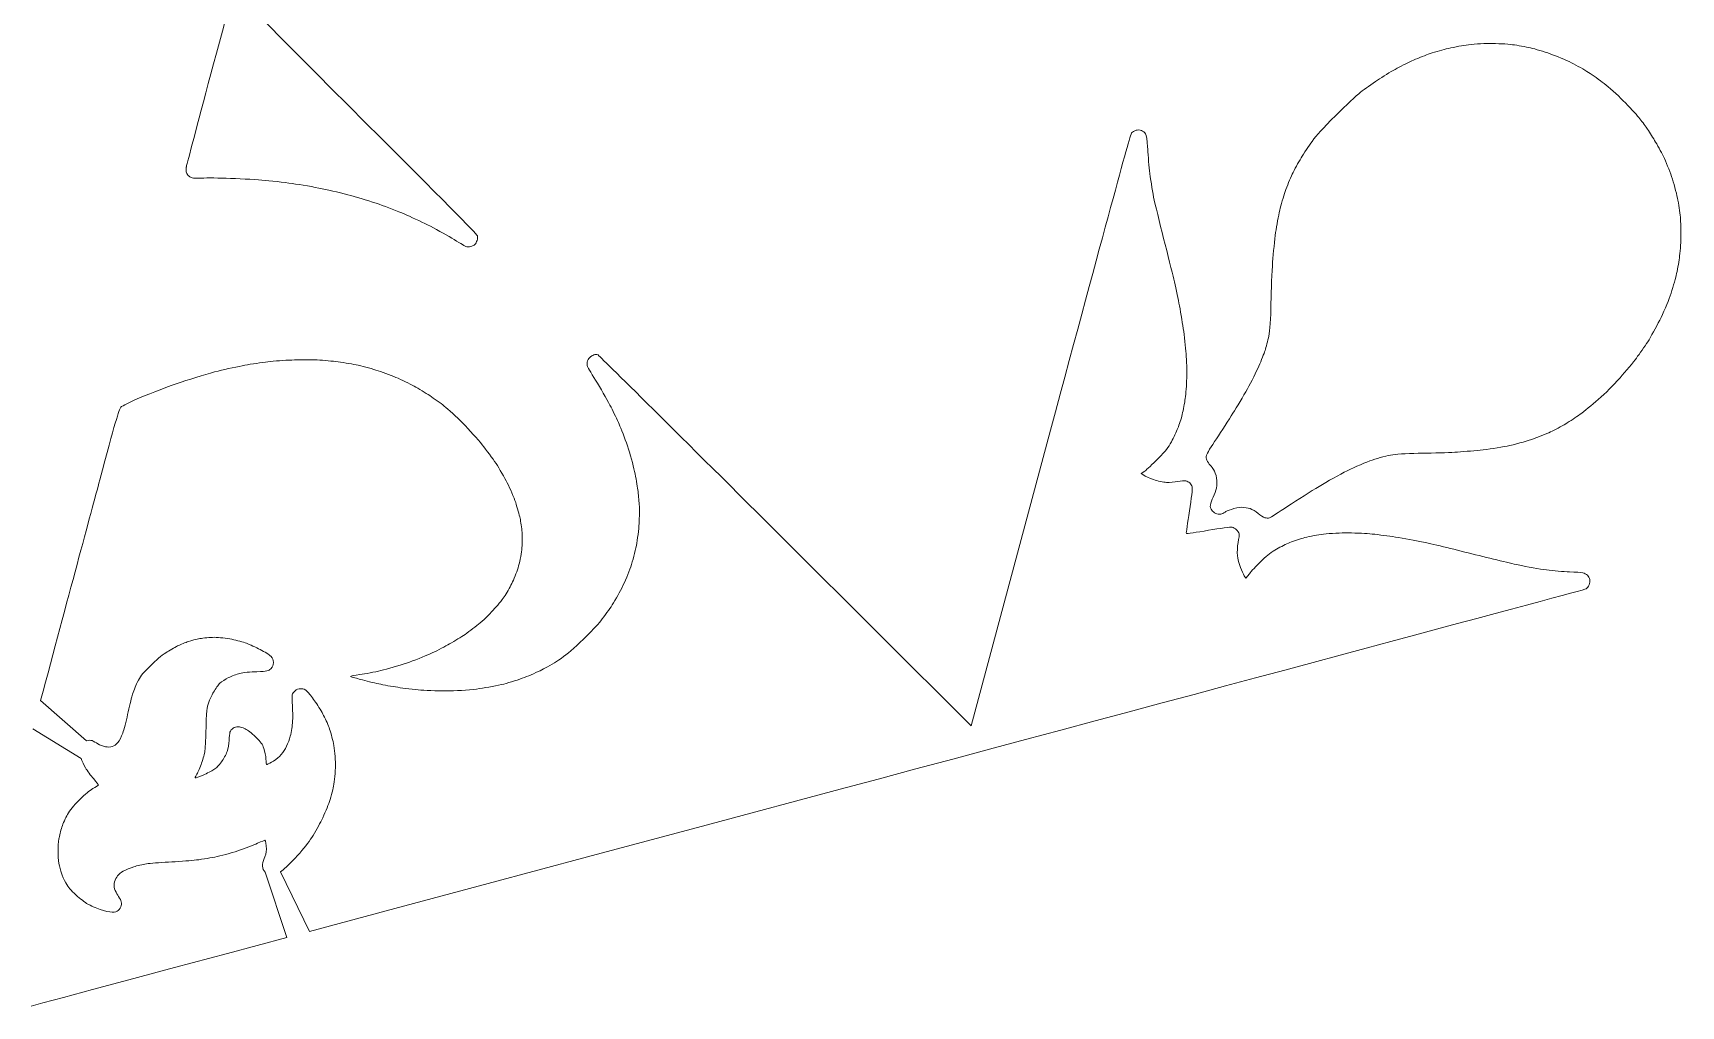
# Model space of a CAD drawing. Header units: inches. Extents: x -0.82 to 6, y -2.69 to 4.7.
# Drawn here: x 0.538 to 3.118, y -0.763 to 0.761 of the extents above; entities that cross this region are included whole.
import ezdxf

# ---------------------------------------------------------------- set-up
doc = ezdxf.new("R2010")
doc.units = ezdxf.units.IN
doc.header["$MEASUREMENT"] = 0

msp = doc.modelspace()

# ---------------------------------------------------------------- linework, layer by layer
at = {"color": 7, "linetype": 'Continuous', "lineweight": 15}
for p, q in [((2.1312, 0.1389), (2.0071, -0.3241)), ((2.2731, 0.0711), (2.2787, 0.0751)), ((2.2771, 0.0686), (2.2731, 0.0711)), ((2.0071, -0.3241), (1.7159, -0.0338)), ((2.437, -0.0928), (2.4344, -0.0888)), ((2.4424, -0.0858), (2.437, -0.0928)), ((0.5501, -0.2844), (0.6221, -0.3474)), ((0.6137, -0.3752), (0.5382, -0.3287)), ((0.9358, -0.6554), (0.9018, -0.5532)), ((0.9256, -0.5525), (0.9713, -0.6459))]:
    msp.add_line(p, q, dxfattribs=at)
at = {"color": 7, "linetype": 'Continuous', "lineweight": 15, "flags": 128}
for points in [[(0.9713, -0.6459), (1.1049, -0.61), (1.2506, -0.571), (1.4062, -0.5293), (1.5999, -0.4774), (1.8016, -0.4233)], [(0.5351, -0.7627), (0.5538, -0.7577), (0.5861, -0.7491), (0.6312, -0.737), (0.6883, -0.7217), (0.7599, -0.7025), (0.8428, -0.6803), (0.9358, -0.6554)]]:
    msp.add_lwpolyline(points, dxfattribs=at)
at = {"color": 7, "linetype": 'Continuous', "lineweight": 15}
for points in [[(0.7781, 0.5509), (0.7785, 0.554), (0.831, 0.751), (0.8947, 0.9886)], [(0.889, 0.7939), (0.8868, 0.7929), (0.8969, 0.7826), (1.0599, 0.6196)], [(2.6965, 0.7173), (2.7036, 0.7206), (2.7153, 0.7252), (2.7224, 0.7278)], [(2.7224, 0.7278), (2.7297, 0.7304), (2.7423, 0.7342), (2.7506, 0.7361)], [(2.7506, 0.7361), (2.7587, 0.7382), (2.7728, 0.7409), (2.7817, 0.7422)], [(2.7817, 0.7422), (2.7907, 0.7435), (2.8073, 0.7447), (2.8187, 0.7447)], [(2.8187, 0.7447), (2.8301, 0.7447), (2.8459, 0.7439), (2.8541, 0.7428)], [(2.8541, 0.7428), (2.8623, 0.7418), (2.875, 0.7395), (2.8824, 0.7378)], [(2.8824, 0.7378), (2.8898, 0.736), (2.9038, 0.7319), (2.9133, 0.7285)], [(2.9133, 0.7285), (2.9229, 0.7252), (2.9378, 0.7189), (2.9464, 0.7146)], [(2.6428, 0.6871), (2.6509, 0.6925), (2.6633, 0.7003), (2.6706, 0.7042)], [(2.6706, 0.7042), (2.6778, 0.7082), (2.6894, 0.714), (2.6965, 0.7173)], [(2.9464, 0.7146), (2.9549, 0.7102), (2.9671, 0.7033), (2.9733, 0.6994)], [(2.9733, 0.6994), (2.9796, 0.6953), (2.9906, 0.6874), (2.9977, 0.682)], [(2.6165, 0.6683), (2.6229, 0.6733), (2.6346, 0.6817), (2.6428, 0.6871)], [(2.9977, 0.682), (3.0051, 0.6763), (3.0181, 0.6646), (3.0276, 0.6551)], [(2.5775, 0.6319), (2.5943, 0.6486), (2.6094, 0.6628), (2.6165, 0.6683)], [(3.0276, 0.6551), (3.0369, 0.6458), (3.0479, 0.634), (3.0518, 0.6289)], [(1.0599, 0.6196), (1.1767, 0.5028), (1.2334, 0.4456), (1.2339, 0.4436)], [(2.5405, 0.5914), (2.548, 0.6016), (2.556, 0.6104), (2.5775, 0.6319)], [(3.0518, 0.6289), (3.056, 0.6238), (3.0615, 0.6163), (3.0645, 0.6122)], [(2.1312, 0.1389), (2.2146, 0.4503), (2.2561, 0.6029), (2.2579, 0.6047)], [(2.2579, 0.6047), (2.2594, 0.6062), (2.2626, 0.6081), (2.2649, 0.6088)], [(2.2649, 0.6088), (2.2673, 0.6095), (2.271, 0.6093), (2.2733, 0.6084)], [(2.2733, 0.6084), (2.2756, 0.6075), (2.2786, 0.605), (2.2799, 0.603)], [(2.2799, 0.603), (2.2815, 0.6008), (2.2825, 0.5933), (2.283, 0.583)], [(3.0645, 0.6122), (3.0674, 0.608), (3.0729, 0.5994), (3.0768, 0.593)], [(2.283, 0.583), (2.2834, 0.5738), (2.2848, 0.5569), (2.2861, 0.5454)], [(2.5233, 0.5655), (2.5276, 0.5726), (2.5354, 0.5842), (2.5405, 0.5914)], [(3.0768, 0.593), (3.0807, 0.5866), (3.0868, 0.5751), (3.0906, 0.5676)], [(0.7785, 0.5423), (0.7778, 0.544), (0.7776, 0.5479), (0.7781, 0.5509)], [(0.7815, 0.5376), (0.7805, 0.5386), (0.7791, 0.5407), (0.7785, 0.5423)], [(2.2861, 0.5454), (2.2873, 0.534), (2.2903, 0.5154), (2.2925, 0.5041)], [(2.5096, 0.54), (2.5128, 0.547), (2.519, 0.5585), (2.5233, 0.5655)], [(3.0906, 0.5676), (3.0943, 0.56), (3.1, 0.5459), (3.1033, 0.5363)], [(0.7874, 0.5343), (0.7851, 0.5351), (0.7823, 0.5365), (0.7815, 0.5376)], [(0.8, 0.5338), (0.7955, 0.5334), (0.7897, 0.5337), (0.7874, 0.5343)], [(0.8406, 0.5337), (0.8228, 0.5342), (0.8046, 0.5342), (0.8, 0.5338)], [(0.8966, 0.5308), (0.8837, 0.5318), (0.8584, 0.5332), (0.8406, 0.5337)], [(0.9441, 0.5254), (0.9309, 0.5273), (0.9095, 0.5296), (0.8966, 0.5308)], [(0.9909, 0.5173), (0.9783, 0.5198), (0.9573, 0.5235), (0.9441, 0.5254)], [(1.036, 0.5065), (1.0236, 0.5098), (1.0034, 0.5147), (0.9909, 0.5173)], [(2.4985, 0.5129), (2.5012, 0.5209), (2.5062, 0.5332), (2.5096, 0.54)], [(3.1033, 0.5363), (3.1065, 0.5266), (3.1107, 0.5114), (3.1125, 0.5026)], [(1.0801, 0.4928), (1.068, 0.497), (1.0481, 0.5032), (1.036, 0.5065)], [(1.1193, 0.4777), (1.1097, 0.4818), (1.0919, 0.4886), (1.0801, 0.4928)], [(2.2925, 0.5041), (2.2948, 0.4928), (2.3018, 0.4637), (2.3081, 0.4393)], [(2.4898, 0.4834), (2.4917, 0.4916), (2.4957, 0.5049), (2.4985, 0.5129)], [(3.1125, 0.5026), (3.1144, 0.4937), (3.1162, 0.4802), (3.117, 0.4728)], [(1.156, 0.4605), (1.1453, 0.4659), (1.1289, 0.4736), (1.1193, 0.4777)], [(2.4835, 0.4485), (2.485, 0.4594), (2.4879, 0.4751), (2.4898, 0.4834)], [(3.117, 0.4728), (3.1177, 0.4653), (3.1181, 0.4509), (3.1179, 0.4411)], [(1.1937, 0.4398), (1.1836, 0.4458), (1.1666, 0.4553), (1.156, 0.4605)], [(1.2157, 0.4269), (1.2137, 0.4278), (1.2038, 0.4336), (1.1937, 0.4398)], [(1.2339, 0.4436), (1.2343, 0.442), (1.2341, 0.4387), (1.2334, 0.4363)], [(2.3081, 0.4393), (2.3144, 0.4148), (2.3215, 0.3863), (2.324, 0.3758)], [(2.4788, 0.4022), (2.4799, 0.4168), (2.482, 0.4376), (2.4835, 0.4485)], [(3.1179, 0.4411), (3.1177, 0.4311), (3.1167, 0.4166), (3.1155, 0.4088)], [(1.2237, 0.4266), (1.2213, 0.4259), (1.2178, 0.4261), (1.2157, 0.4269)], [(1.2299, 0.43), (1.2287, 0.4288), (1.2259, 0.4273), (1.2237, 0.4266)], [(1.2334, 0.4363), (1.2326, 0.434), (1.2311, 0.4311), (1.2299, 0.43)], [(2.4762, 0.3378), (2.4765, 0.3587), (2.4777, 0.3876), (2.4788, 0.4022)], [(3.1155, 0.4088), (3.1146, 0.401), (3.1122, 0.3886), (3.1105, 0.3815)], [(2.324, 0.3758), (2.3264, 0.3653), (2.3301, 0.3482), (2.3321, 0.3379)], [(3.1105, 0.3815), (3.1089, 0.3743), (3.1046, 0.36), (3.1011, 0.3497)], [(2.3321, 0.3379), (2.3342, 0.3276), (2.3371, 0.3097), (2.3389, 0.2984)], [(2.4727, 0.2864), (2.4745, 0.295), (2.4758, 0.3139), (2.4762, 0.3378)], [(3.1011, 0.3497), (3.0975, 0.3394), (3.0902, 0.3221), (3.0847, 0.3113)], [(3.0847, 0.3113), (3.0792, 0.3003), (3.0708, 0.2852), (3.066, 0.2777)], [(2.3389, 0.2984), (2.3405, 0.287), (2.3424, 0.2692), (2.3433, 0.2587)], [(2.467, 0.264), (2.4686, 0.269), (2.4712, 0.2789), (2.4727, 0.2864)], [(2.3433, 0.2587), (2.3441, 0.2483), (2.3446, 0.2311), (2.3443, 0.2207)], [(2.4572, 0.2395), (2.461, 0.2482), (2.4654, 0.2592), (2.467, 0.264)], [(3.066, 0.2777), (3.0611, 0.2701), (3.0531, 0.2586), (3.0482, 0.2521)], [(0.828, 0.2317), (0.8409, 0.235), (0.8598, 0.239), (0.8699, 0.2408)], [(0.8699, 0.2408), (0.8799, 0.2426), (0.8963, 0.2451), (0.9059, 0.2462)], [(0.9059, 0.2462), (0.9157, 0.2474), (0.9324, 0.2487), (0.9433, 0.249)], [(0.9433, 0.249), (0.9542, 0.2495), (0.9705, 0.2495), (0.9796, 0.2492)], [(0.9796, 0.2492), (0.9887, 0.2489), (1.0034, 0.2477), (1.0123, 0.2466)], [(1.0123, 0.2466), (1.0212, 0.2456), (1.0354, 0.2431), (1.044, 0.2414)], [(1.044, 0.2414), (1.0524, 0.2397), (1.0664, 0.236), (1.075, 0.2333)], [(1.075, 0.2333), (1.0837, 0.2307), (1.0978, 0.2255), (1.1063, 0.2218)], [(1.4064, 0.2387), (1.4056, 0.2403), (1.4054, 0.2436), (1.4059, 0.2458)], [(1.4059, 0.2458), (1.4064, 0.2483), (1.4081, 0.2514), (1.4097, 0.253)], [(1.4219, 0.2126), (1.4141, 0.2253), (1.4071, 0.237), (1.4064, 0.2387)], [(1.4097, 0.253), (1.4113, 0.2546), (1.4142, 0.2563), (1.4163, 0.257)], [(1.4163, 0.257), (1.4182, 0.2576), (1.421, 0.2578), (1.4223, 0.2573)], [(1.4223, 0.2573), (1.4235, 0.2568), (1.5556, 0.1259), (1.7159, -0.0338)], [(2.4392, 0.2037), (2.4454, 0.2148), (2.4535, 0.2309), (2.4572, 0.2395)], [(3.0482, 0.2521), (3.0433, 0.2454), (3.0318, 0.2316), (3.0226, 0.2212)], [(0.7073, 0.1906), (0.7228, 0.1972), (0.7511, 0.2079), (0.77, 0.2143)], [(0.77, 0.2143), (0.789, 0.2206), (0.8151, 0.2284), (0.828, 0.2317)], [(1.1063, 0.2218), (1.1149, 0.2181), (1.1277, 0.2119), (1.1347, 0.2081)], [(1.1347, 0.2081), (1.1419, 0.2043), (1.1529, 0.1975), (1.1594, 0.1932)], [(1.4431, 0.1751), (1.4392, 0.1829), (1.4296, 0.1998), (1.4219, 0.2126)], [(2.3443, 0.2207), (2.344, 0.2102), (2.343, 0.1959), (2.342, 0.1888)], [(3.0226, 0.2212), (3.0104, 0.2074), (3.0013, 0.1983), (2.9884, 0.187)], [(0.6757, 0.1751), (0.6777, 0.177), (0.6908, 0.1835), (0.7073, 0.1906)], [(1.1594, 0.1932), (1.1659, 0.1889), (1.1761, 0.1815), (1.1821, 0.1768)], [(2.342, 0.1888), (2.341, 0.1817), (2.3389, 0.1706), (2.3373, 0.1639)], [(2.4167, 0.1655), (2.4228, 0.1754), (2.433, 0.1926), (2.4392, 0.2037)], [(2.9884, 0.187), (2.9788, 0.1786), (2.9661, 0.1682), (2.9601, 0.164)], [(0.6427, 0.0611), (0.6662, 0.1491), (0.673, 0.1723), (0.6757, 0.1751)], [(1.1821, 0.1768), (1.1881, 0.172), (1.2013, 0.16), (1.2112, 0.1499)], [(1.4558, 0.1485), (1.4528, 0.1552), (1.4471, 0.1671), (1.4431, 0.1751)], [(2.3373, 0.1639), (2.3357, 0.1573), (2.3326, 0.1476), (2.3304, 0.1423)], [(2.3908, 0.1257), (2.3988, 0.1376), (2.4104, 0.1555), (2.4167, 0.1655)], [(2.9601, 0.164), (2.9541, 0.1598), (2.944, 0.153), (2.9375, 0.1492)], [(1.2112, 0.1499), (1.2212, 0.1398), (1.2346, 0.1249), (1.2413, 0.1164)], [(1.4687, 0.1144), (1.4646, 0.1264), (1.4588, 0.1418), (1.4558, 0.1485)], [(2.3304, 0.1423), (2.3282, 0.1368), (2.3237, 0.1274), (2.3204, 0.1211)], [(2.9139, 0.1364), (2.9075, 0.1333), (2.8942, 0.1279), (2.8844, 0.1246)], [(2.9375, 0.1492), (2.931, 0.1453), (2.9203, 0.1395), (2.9139, 0.1364)], [(1.2413, 0.1164), (1.248, 0.108), (1.2578, 0.0946), (1.2631, 0.0868)], [(1.4799, 0.0746), (1.4779, 0.0844), (1.4728, 0.1023), (1.4687, 0.1144)], [(2.3204, 0.1211), (2.315, 0.111), (2.3125, 0.108), (2.2992, 0.0944)], [(2.3751, 0.1), (2.3757, 0.1021), (2.3828, 0.1137), (2.3908, 0.1257)], [(2.7638, 0.1045), (2.7536, 0.1039), (2.7309, 0.1033), (2.7132, 0.1031)], [(2.8036, 0.1078), (2.792, 0.1067), (2.7741, 0.1052), (2.7638, 0.1045)], [(2.8457, 0.1143), (2.8343, 0.112), (2.8153, 0.1091), (2.8036, 0.1078)], [(2.8844, 0.1246), (2.8746, 0.1213), (2.8572, 0.1166), (2.8457, 0.1143)], [(1.2631, 0.0868), (1.2683, 0.0788), (1.2763, 0.0651), (1.2807, 0.0564)], [(2.2992, 0.0944), (2.2909, 0.0861), (2.2817, 0.0773), (2.2787, 0.0751)], [(2.3758, 0.0919), (2.3747, 0.0941), (2.3743, 0.0978), (2.3751, 0.1)], [(2.381, 0.0845), (2.3792, 0.0863), (2.377, 0.0895), (2.3758, 0.0919)], [(2.3876, 0.075), (2.3856, 0.0785), (2.3827, 0.0828), (2.381, 0.0845)], [(2.6347, 0.0924), (2.6251, 0.0891), (2.6076, 0.0816), (2.5957, 0.0756)], [(2.6668, 0.1006), (2.6588, 0.0995), (2.6445, 0.0958), (2.6347, 0.0924)], [(2.7132, 0.1031), (2.6956, 0.1029), (2.6747, 0.1019), (2.6668, 0.1006)], [(0.5501, -0.2844), (0.5918, -0.1288), (0.6298, 0.0134), (0.6427, 0.0611)], [(1.2807, 0.0564), (1.2852, 0.0476), (1.291, 0.0338), (1.2938, 0.0257)], [(1.4851, 0.0455), (1.4843, 0.0518), (1.482, 0.0648), (1.4799, 0.0746)], [(2.2771, 0.0686), (2.279, 0.0672), (2.286, 0.0641), (2.2923, 0.0619)], [(2.2923, 0.0619), (2.2987, 0.0596), (2.3078, 0.0576), (2.3126, 0.0573)], [(2.3126, 0.0573), (2.3172, 0.057), (2.3252, 0.0577), (2.3301, 0.0587)], [(2.3301, 0.0587), (2.335, 0.0596), (2.3406, 0.0601), (2.3427, 0.0597)], [(2.3427, 0.0597), (2.3447, 0.0593), (2.3475, 0.0579), (2.349, 0.0564)], [(2.349, 0.0564), (2.3505, 0.0549), (2.3521, 0.0523), (2.3528, 0.0504)], [(2.3915, 0.0605), (2.3912, 0.0651), (2.3895, 0.0713), (2.3876, 0.075)], [(2.3899, 0.045), (2.391, 0.049), (2.3919, 0.056), (2.3915, 0.0605)], [(2.5957, 0.0756), (2.5839, 0.0696), (2.5641, 0.0586), (2.5516, 0.0511)], [(1.4873, 0.0225), (1.4868, 0.0289), (1.4859, 0.0393), (1.4851, 0.0455)], [(2.3528, 0.0504), (2.3536, 0.0487), (2.3516, 0.0316), (2.3485, 0.0126)], [(2.3812, 0.0196), (2.3809, 0.0221), (2.3822, 0.0271), (2.3842, 0.0309)], [(2.3842, 0.0309), (2.386, 0.0346), (2.3886, 0.041), (2.3899, 0.045)], [(2.5516, 0.0511), (2.5392, 0.0435), (2.5172, 0.0296), (2.5027, 0.02)], [(1.2938, 0.0257), (1.2965, 0.0177), (1.2996, 0.0067), (1.3007, 0.0013)], [(1.3007, 0.0013), (1.3019, -0.004), (1.3032, -0.0141), (1.3038, -0.0209)], [(1.487, -0.0068), (1.4876, 0.0028), (1.4877, 0.016), (1.4873, 0.0225)], [(2.3485, 0.0126), (2.3455, -0.0063), (2.3433, -0.0222), (2.3437, -0.0226)], [(2.3846, 0.0123), (2.3831, 0.0138), (2.3815, 0.0172), (2.3812, 0.0196)], [(2.3916, 0.0081), (2.3892, 0.0088), (2.3862, 0.0107), (2.3846, 0.0123)], [(2.3994, 0.0083), (2.3973, 0.0075), (2.3938, 0.0074), (2.3916, 0.0081)], [(2.4043, 0.0108), (2.4036, 0.0101), (2.4015, 0.0089), (2.3994, 0.0083)], [(2.4142, 0.015), (2.4094, 0.0134), (2.405, 0.0115), (2.4043, 0.0108)], [(2.4302, 0.0183), (2.4262, 0.0182), (2.4189, 0.0168), (2.4142, 0.015)], [(2.4435, 0.0163), (2.4403, 0.0174), (2.4342, 0.0182), (2.4302, 0.0183)], [(2.4561, 0.0088), (2.4526, 0.0119), (2.447, 0.0152), (2.4435, 0.0163)], [(2.4666, 0.0021), (2.4644, 0.0029), (2.4597, 0.0058), (2.4561, 0.0088)], [(2.4736, 0.0017), (2.4719, 0.0012), (2.4688, 0.0014), (2.4666, 0.0021)], [(2.5027, 0.02), (2.4883, 0.0103), (2.4752, 0.0021), (2.4736, 0.0017)], [(1.3038, -0.0209), (1.3044, -0.0278), (1.3042, -0.0401), (1.3034, -0.0484)], [(1.4827, -0.0415), (1.4845, -0.0321), (1.4865, -0.0165), (1.487, -0.0068)], [(2.3437, -0.0226), (2.3441, -0.023), (2.3596, -0.0208), (2.3782, -0.0177)], [(2.3782, -0.0177), (2.3967, -0.0147), (2.4135, -0.0124), (2.4154, -0.0128)], [(2.4154, -0.0128), (2.4172, -0.0132), (2.4202, -0.0148), (2.4221, -0.0167)], [(2.4221, -0.0167), (2.4239, -0.0185), (2.4258, -0.0212), (2.4262, -0.0228)], [(2.4262, -0.0228), (2.4267, -0.0243), (2.426, -0.0306), (2.4247, -0.0368)], [(2.5264, -0.0298), (2.5331, -0.028), (2.5459, -0.0254), (2.5546, -0.0242)], [(2.5546, -0.0242), (2.5634, -0.023), (2.5805, -0.0218), (2.5926, -0.0218)], [(2.5926, -0.0218), (2.6047, -0.0217), (2.6218, -0.0224), (2.6307, -0.0232)], [(2.6307, -0.0232), (2.6397, -0.024), (2.6557, -0.0259), (2.6665, -0.0275)], [(1.3034, -0.0484), (1.3025, -0.0565), (1.2998, -0.0691), (1.2976, -0.0765)], [(1.4739, -0.0748), (1.4769, -0.0659), (1.4809, -0.0508), (1.4827, -0.0415)], [(2.4247, -0.0368), (2.4235, -0.043), (2.4231, -0.0522), (2.4237, -0.0573)], [(2.4596, -0.067), (2.4683, -0.0586), (2.4745, -0.0535), (2.4822, -0.0488)], [(2.4822, -0.0488), (2.4882, -0.0451), (2.4978, -0.0402), (2.5034, -0.0377)], [(2.5034, -0.0377), (2.5093, -0.0351), (2.5196, -0.0317), (2.5264, -0.0298)], [(2.6665, -0.0275), (2.6773, -0.0291), (2.6964, -0.0325), (2.709, -0.035)], [(2.709, -0.035), (2.7216, -0.0375), (2.7558, -0.0456), (2.785, -0.0531)], [(1.2976, -0.0765), (1.2951, -0.0838), (1.2908, -0.0948), (1.2877, -0.1011)], [(1.46, -0.1081), (1.4646, -0.0988), (1.471, -0.0838), (1.4739, -0.0748)], [(2.4237, -0.0573), (2.4244, -0.0623), (2.4264, -0.0706), (2.4284, -0.0757)], [(2.4284, -0.0757), (2.4302, -0.0807), (2.433, -0.0866), (2.4344, -0.0888)], [(2.4424, -0.0858), (2.4453, -0.0819), (2.4531, -0.0734), (2.4596, -0.067)], [(2.785, -0.0531), (2.8142, -0.0605), (2.8494, -0.069), (2.8632, -0.0719)], [(2.8632, -0.0719), (2.8769, -0.0748), (2.8969, -0.0784), (2.9074, -0.0796)], [(1.2877, -0.1011), (1.2847, -0.1073), (1.2793, -0.1166), (1.2757, -0.1217)], [(2.9074, -0.0796), (2.918, -0.081), (2.9341, -0.0824), (2.9434, -0.0827)], [(2.9434, -0.0827), (2.9526, -0.0831), (2.9621, -0.0837), (2.9644, -0.0842)], [(2.9644, -0.0842), (2.9667, -0.0846), (2.97, -0.0864), (2.9716, -0.088)], [(2.9716, -0.088), (2.9733, -0.0896), (2.9749, -0.0927), (2.9753, -0.0948)], [(2.9753, -0.0948), (2.9757, -0.097), (2.9751, -0.1007), (2.9742, -0.1032)], [(1.2757, -0.1217), (1.2723, -0.1269), (1.2646, -0.1364), (1.2586, -0.1429)], [(1.4431, -0.1374), (1.4476, -0.1305), (1.4552, -0.1175), (1.46, -0.1081)], [(2.9694, -0.1094), (2.9678, -0.1104), (2.4422, -0.2516), (1.8016, -0.4233)], [(2.9742, -0.1032), (2.9732, -0.1056), (2.9709, -0.1084), (2.9694, -0.1094)], [(1.2586, -0.1429), (1.2527, -0.1496), (1.2425, -0.1592), (1.2357, -0.1648)], [(1.4248, -0.162), (1.4303, -0.1551), (1.4385, -0.1441), (1.4431, -0.1374)], [(1.2357, -0.1648), (1.2291, -0.1703), (1.2183, -0.1781), (1.212, -0.1824)], [(1.395, -0.1929), (1.4075, -0.1813), (1.4185, -0.1696), (1.4248, -0.162)], [(0.7646, -0.1988), (0.7598, -0.2013), (0.7515, -0.2061), (0.746, -0.2096)], [(0.7816, -0.1919), (0.7771, -0.1933), (0.7695, -0.1965), (0.7646, -0.1988)], [(0.7995, -0.1873), (0.7941, -0.1883), (0.786, -0.1904), (0.7816, -0.1919)], [(0.8222, -0.1853), (0.8152, -0.1853), (0.8049, -0.1862), (0.7995, -0.1873)], [(0.8494, -0.1883), (0.8416, -0.1867), (0.8295, -0.1853), (0.8222, -0.1853)], [(0.8723, -0.1946), (0.8675, -0.1928), (0.8572, -0.1899), (0.8494, -0.1883)], [(0.894, -0.2045), (0.887, -0.2009), (0.8773, -0.1965), (0.8723, -0.1946)], [(0.9105, -0.215), (0.9084, -0.2128), (0.9008, -0.208), (0.894, -0.2045)], [(1.1875, -0.1973), (1.1804, -0.2012), (1.1679, -0.2075), (1.1597, -0.2112)], [(1.212, -0.1824), (1.2057, -0.1866), (1.1947, -0.1933), (1.1875, -0.1973)], [(1.3609, -0.221), (1.3723, -0.2135), (1.3793, -0.2078), (1.395, -0.1929)], [(0.7214, -0.2307), (0.7077, -0.2442), (0.7063, -0.2462), (0.7015, -0.2559)], [(0.746, -0.2096), (0.739, -0.214), (0.7317, -0.2204), (0.7214, -0.2307)], [(0.9145, -0.2247), (0.9144, -0.2203), (0.9136, -0.218), (0.9105, -0.215)], [(0.9105, -0.2344), (0.9137, -0.2313), (0.9145, -0.2292), (0.9145, -0.2247)], [(1.1227, -0.2257), (1.1106, -0.2298), (1.0928, -0.2351), (1.0829, -0.2373)], [(1.1597, -0.2112), (1.1514, -0.2151), (1.1347, -0.2215), (1.1227, -0.2257)], [(1.3348, -0.2362), (1.3413, -0.2329), (1.3531, -0.226), (1.3609, -0.221)], [(0.7015, -0.2559), (0.6987, -0.2617), (0.6951, -0.2709), (0.6935, -0.2763)], [(0.8209, -0.271), (0.824, -0.2659), (0.8285, -0.2596), (0.8309, -0.2571)], [(0.8309, -0.2571), (0.8334, -0.2547), (0.8395, -0.2508), (0.8442, -0.2484)], [(0.8442, -0.2484), (0.8489, -0.2461), (0.8568, -0.2432), (0.8618, -0.2419)], [(0.8618, -0.2419), (0.8669, -0.2406), (0.879, -0.2393), (0.8888, -0.2391)], [(0.8888, -0.2391), (0.905, -0.2385), (0.9068, -0.2381), (0.9105, -0.2344)], [(1.0501, -0.2436), (1.0419, -0.2448), (1.0351, -0.246), (1.0351, -0.2464)], [(1.0351, -0.2464), (1.0352, -0.2467), (1.0421, -0.2489), (1.0504, -0.2511)], [(1.0829, -0.2373), (1.0731, -0.2397), (1.0583, -0.2425), (1.0501, -0.2436)], [(1.0504, -0.2511), (1.0589, -0.2535), (1.0718, -0.2566), (1.0794, -0.2582)], [(1.2752, -0.2584), (1.2846, -0.2559), (1.2991, -0.2514), (1.3076, -0.2482)], [(1.3076, -0.2482), (1.316, -0.2449), (1.3283, -0.2395), (1.3348, -0.2362)], [(0.6935, -0.2763), (0.6919, -0.2817), (0.6887, -0.2951), (0.6864, -0.306)], [(0.8133, -0.2867), (0.8145, -0.2832), (0.8179, -0.2761), (0.8209, -0.271)], [(0.9439, -0.2747), (0.9435, -0.2758), (0.9437, -0.284), (0.9443, -0.2929)], [(0.9484, -0.2691), (0.9464, -0.2711), (0.9445, -0.2735), (0.9439, -0.2747)], [(0.9575, -0.2657), (0.9534, -0.2657), (0.9508, -0.2666), (0.9484, -0.2691)], [(0.9676, -0.2701), (0.964, -0.2665), (0.9621, -0.2658), (0.9575, -0.2657)], [(0.9791, -0.2846), (0.9751, -0.279), (0.9699, -0.2724), (0.9676, -0.2701)], [(1.0794, -0.2582), (1.087, -0.2599), (1.1004, -0.2623), (1.1093, -0.2636)], [(1.1093, -0.2636), (1.1181, -0.265), (1.1345, -0.2668), (1.1455, -0.2678)], [(1.1455, -0.2678), (1.1567, -0.2688), (1.177, -0.2694), (1.1911, -0.2691)], [(1.1911, -0.2691), (1.2049, -0.2688), (1.2258, -0.2673), (1.2374, -0.2656)], [(1.2374, -0.2656), (1.2489, -0.264), (1.266, -0.2607), (1.2752, -0.2584)], [(0.6864, -0.306), (0.6841, -0.3169), (0.6806, -0.3301), (0.6786, -0.3353)], [(0.809, -0.332), (0.8092, -0.3183), (0.8098, -0.3038), (0.8104, -0.3001)], [(0.8104, -0.3001), (0.8109, -0.2962), (0.8121, -0.2903), (0.8133, -0.2867)], [(0.9443, -0.2929), (0.945, -0.3018), (0.945, -0.3152), (0.9441, -0.3225)], [(0.992, -0.3055), (0.9888, -0.2996), (0.983, -0.2903), (0.9791, -0.2846)], [(1.0017, -0.3267), (0.9995, -0.3208), (0.9951, -0.3113), (0.992, -0.3055)], [(0.6786, -0.3353), (0.6768, -0.3405), (0.6734, -0.3471), (0.6711, -0.35)], [(0.8071, -0.365), (0.8079, -0.3607), (0.8087, -0.3458), (0.809, -0.332)], [(0.8466, -0.3336), (0.846, -0.3355), (0.8454, -0.3415), (0.8453, -0.3467)], [(0.8514, -0.3276), (0.8494, -0.3291), (0.8472, -0.3316), (0.8466, -0.3336)], [(0.8595, -0.3253), (0.8571, -0.3251), (0.8536, -0.3262), (0.8514, -0.3276)], [(0.8703, -0.3285), (0.8667, -0.3268), (0.8618, -0.3253), (0.8595, -0.3253)], [(0.8868, -0.3414), (0.8799, -0.3346), (0.875, -0.3307), (0.8703, -0.3285)], [(0.9441, -0.3225), (0.9434, -0.3298), (0.9414, -0.3396), (0.9398, -0.3441)], [(1.0086, -0.3515), (1.007, -0.3438), (1.0038, -0.3326), (1.0017, -0.3267)], [(0.6308, -0.3471), (0.6288, -0.3462), (0.6249, -0.3463), (0.6221, -0.3474)], [(0.6399, -0.3521), (0.6369, -0.3502), (0.6328, -0.3481), (0.6308, -0.3471)], [(0.6515, -0.3566), (0.6482, -0.356), (0.643, -0.354), (0.6399, -0.3521)], [(0.6623, -0.3564), (0.6596, -0.3573), (0.6548, -0.3574), (0.6515, -0.3566)], [(0.6711, -0.35), (0.6684, -0.3533), (0.6654, -0.3554), (0.6623, -0.3564)], [(0.8453, -0.3467), (0.845, -0.3519), (0.8436, -0.3598), (0.842, -0.3643)], [(0.8996, -0.3594), (0.8971, -0.3521), (0.8955, -0.35), (0.8868, -0.3414)], [(0.9029, -0.3761), (0.9028, -0.3713), (0.9013, -0.3638), (0.8996, -0.3594)], [(0.9335, -0.3593), (0.9314, -0.3631), (0.9272, -0.3687), (0.9241, -0.3717)], [(0.9398, -0.3441), (0.9384, -0.3487), (0.9355, -0.3554), (0.9335, -0.3593)], [(1.0116, -0.3854), (1.0116, -0.3737), (1.0105, -0.3598), (1.0086, -0.3515)], [(0.6137, -0.3752), (0.6149, -0.3789), (0.6179, -0.3855), (0.6205, -0.3898)], [(0.7941, -0.4008), (0.7957, -0.3985), (0.799, -0.3912), (0.8013, -0.3847)], [(0.8013, -0.3847), (0.8037, -0.3783), (0.8062, -0.3695), (0.8071, -0.365)], [(0.8332, -0.3805), (0.8289, -0.3862), (0.8257, -0.3896), (0.8213, -0.3924)], [(0.842, -0.3643), (0.8404, -0.3687), (0.8363, -0.376), (0.8332, -0.3805)], [(0.9041, -0.3847), (0.9037, -0.3847), (0.9032, -0.3809), (0.9029, -0.3761)], [(0.9117, -0.381), (0.9079, -0.3831), (0.9044, -0.3847), (0.9041, -0.3847)], [(0.9241, -0.3717), (0.9211, -0.3747), (0.9155, -0.379), (0.9117, -0.381)], [(1.0088, -0.4182), (1.0103, -0.411), (1.0116, -0.3962), (1.0116, -0.3854)], [(0.6205, -0.3898), (0.623, -0.3941), (0.6287, -0.4018), (0.6332, -0.4069)], [(0.6332, -0.4069), (0.6376, -0.4119), (0.641, -0.4164), (0.6405, -0.4169)], [(0.7923, -0.4055), (0.7916, -0.4054), (0.7924, -0.4033), (0.7941, -0.4008)], [(0.8045, -0.401), (0.7986, -0.4038), (0.7931, -0.4057), (0.7923, -0.4055)], [(0.8213, -0.3924), (0.818, -0.3945), (0.8105, -0.3984), (0.8045, -0.401)], [(0.6318, -0.4222), (0.6263, -0.4254), (0.6203, -0.4304), (0.6108, -0.4399)], [(0.6405, -0.4169), (0.6401, -0.4173), (0.6362, -0.4196), (0.6318, -0.4222)], [(1.0011, -0.4457), (1.0038, -0.4377), (1.0074, -0.4253), (1.0088, -0.4182)], [(0.5922, -0.4627), (0.5892, -0.4679), (0.5852, -0.4768), (0.5834, -0.4825)], [(0.6108, -0.4399), (0.6006, -0.4503), (0.5965, -0.4554), (0.5922, -0.4627)], [(0.9886, -0.4744), (0.9927, -0.4667), (0.9982, -0.4536), (1.0011, -0.4457)], [(0.5834, -0.4825), (0.5816, -0.4881), (0.5794, -0.4965), (0.5787, -0.5011)], [(0.9727, -0.5016), (0.9774, -0.4945), (0.9846, -0.4824), (0.9886, -0.4744)], [(0.5787, -0.5011), (0.5781, -0.5059), (0.5775, -0.5142), (0.5775, -0.5199)], [(0.859, -0.5196), (0.8699, -0.5159), (0.8838, -0.5107), (0.8898, -0.5078)], [(0.8898, -0.5078), (0.8959, -0.5049), (0.9011, -0.5028), (0.9014, -0.5031)], [(0.9014, -0.5031), (0.9021, -0.5036), (0.903, -0.51), (0.9039, -0.5172)], [(0.9484, -0.5312), (0.9588, -0.5201), (0.967, -0.5102), (0.9727, -0.5016)], [(0.5775, -0.5199), (0.5773, -0.5256), (0.5779, -0.5343), (0.5788, -0.5393)], [(0.5788, -0.5393), (0.5798, -0.5442), (0.5816, -0.5512), (0.5826, -0.5547)], [(0.6959, -0.5447), (0.7012, -0.5429), (0.7101, -0.5408), (0.7157, -0.54)], [(0.7157, -0.54), (0.7214, -0.5392), (0.7369, -0.538), (0.7502, -0.5372)], [(0.7502, -0.5372), (0.7636, -0.5366), (0.7817, -0.5354), (0.7905, -0.5344)], [(0.7905, -0.5344), (0.7992, -0.5335), (0.8138, -0.5312), (0.8229, -0.5295)], [(0.8229, -0.5295), (0.8319, -0.5277), (0.8481, -0.5232), (0.859, -0.5196)], [(0.9001, -0.5319), (0.8983, -0.5358), (0.8971, -0.5407), (0.8973, -0.5438)], [(0.9039, -0.5172), (0.9036, -0.5219), (0.9018, -0.5285), (0.9001, -0.5319)], [(0.9256, -0.5525), (0.9305, -0.5494), (0.9378, -0.5425), (0.9484, -0.5312)], [(0.5826, -0.5547), (0.5838, -0.5582), (0.5871, -0.5651), (0.5898, -0.57)], [(0.666, -0.5681), (0.6669, -0.565), (0.6689, -0.5609), (0.6704, -0.5589)], [(0.6704, -0.5589), (0.6717, -0.5567), (0.6758, -0.5536), (0.6796, -0.5514)], [(0.6796, -0.5514), (0.6833, -0.5495), (0.6906, -0.5464), (0.6959, -0.5447)], [(0.8973, -0.5438), (0.8977, -0.5477), (0.899, -0.5504), (0.9018, -0.5532)], [(0.5898, -0.57), (0.5939, -0.5771), (0.5972, -0.581), (0.6057, -0.5889)], [(0.6057, -0.5889), (0.6117, -0.5943), (0.6198, -0.6006), (0.6239, -0.603)], [(0.6659, -0.5792), (0.6649, -0.5757), (0.6649, -0.5714), (0.666, -0.5681)], [(0.6709, -0.5893), (0.6693, -0.5868), (0.6669, -0.5823), (0.6659, -0.5792)], [(0.6759, -0.5976), (0.6751, -0.5955), (0.6727, -0.5918), (0.6709, -0.5893)], [(0.6239, -0.603), (0.628, -0.6053), (0.6367, -0.6091), (0.6433, -0.6114)], [(0.6433, -0.6114), (0.6498, -0.6138), (0.6581, -0.6156), (0.6619, -0.6157)], [(0.6619, -0.6157), (0.667, -0.6159), (0.6696, -0.6151), (0.6718, -0.6129)], [(0.6718, -0.6129), (0.6736, -0.6111), (0.6756, -0.6078), (0.6762, -0.6055)], [(0.6762, -0.6055), (0.677, -0.6032), (0.6768, -0.5996), (0.6759, -0.5976)]]:
    msp.add_open_spline(points, degree=3, dxfattribs=at)

doc.saveas('drawing.dxf')
